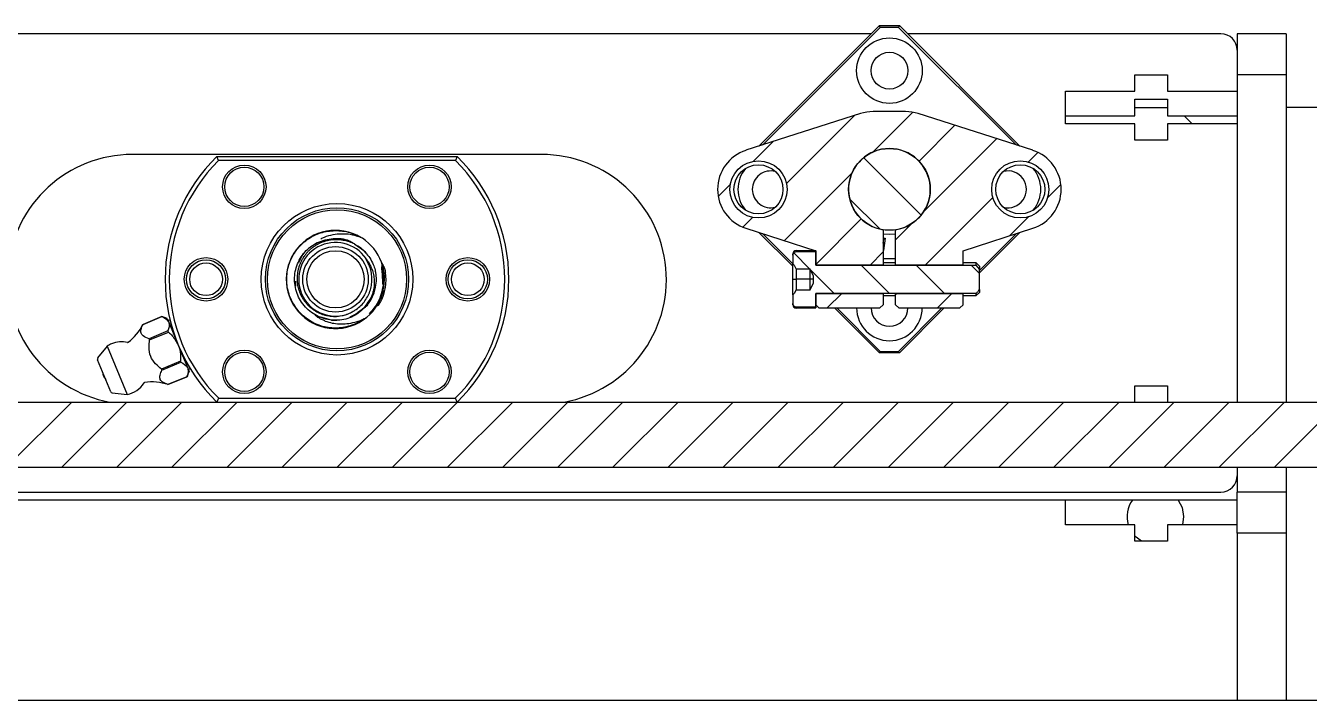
# Model space of a CAD drawing. Header units: millimetres. Extents: x -300 to 1184, y 5 to 1469.
# Drawn here: x 335.7 to 440.3, y 333.1 to 388.1 of the extents above; entities that cross this region are included whole.
import ezdxf

# ---------------------------------------------------------------- set-up
doc = ezdxf.new("R2010")
doc.units = ezdxf.units.MM

msp = doc.modelspace()

# ---------------------------------------------------------------- hatches: boundary and pattern name
at = {"linetype": 'Continuous', "lineweight": 18}
h = msp.add_hatch(dxfattribs=at)
h.set_pattern_fill('ANSI31', style=0)
edge = h.paths.add_edge_path(flags=0)
edge.add_line((406.56, 368.56), (412.06, 368.56))
edge.add_line((412.06, 368.56), (412.06, 369.74))
edge.add_line((412.06, 369.74), (417.74, 371.57))
edge.add_arc((416.72, 374.74), 3.33, 287.8071, 432.1929)
edge.add_line((417.74, 377.92), (408.4, 380.92))
edge.add_arc((407.38, 377.74), 3.33, 72.1929, 90)
edge.add_line((407.38, 381.08), (404.73, 381.08))
edge.add_arc((404.73, 377.74), 3.33, 90, 107.8071)
edge.add_line((403.71, 380.92), (394.37, 377.92))
edge.add_arc((395.39, 374.74), 3.33, 107.8071, 252.1929)
edge.add_line((394.37, 371.57), (400.06, 369.74))
edge.add_line((400.06, 369.74), (400.06, 368.56))
edge.add_line((400.06, 368.56), (405.56, 368.56))
edge.add_line((405.56, 368.56), (405.56, 371.45))
edge.add_arc((406.06, 374.74), 3.33, -81.3731, 261.3731, ccw=False)
edge.add_line((406.56, 371.45), (406.56, 368.56))
edge = h.paths.add_edge_path(flags=0)
edge.add_arc((395.39, 374.74), 2.33, 0, 360)
edge = h.paths.add_edge_path(flags=0)
edge.add_arc((416.72, 374.74), 2.33, 0, 360)
h = msp.add_hatch(dxfattribs=at)
h.set_pattern_fill('ANSI31', angle=90, style=0)
edge = h.paths.add_edge_path(flags=0)
edge.add_arc((406.06, 374.74), 3.33, 0, 360)
h = msp.add_hatch(dxfattribs=at)
h.set_pattern_fill('ANSI31', angle=90, style=0)
edge = h.paths.add_edge_path(flags=0)
edge.add_line((398.19, 369.37), (398.19, 368.67))
edge.add_line((398.19, 368.67), (398.3, 368.56))
edge.add_line((398.3, 368.56), (398.45, 368.25))
edge.add_line((398.45, 368.25), (399.6, 368.25))
edge.add_line((399.6, 368.25), (399.86, 367.73))
edge.add_line((399.86, 367.73), (399.86, 367.08))
edge.add_line((399.86, 367.08), (399.6, 366.56))
edge.add_line((399.6, 366.56), (398.45, 366.56))
edge.add_line((398.45, 366.56), (398.3, 366.25))
edge.add_line((398.3, 366.25), (398.19, 366.15))
edge.add_line((398.19, 366.15), (398.19, 365.45))
edge.add_spline(control_points=[(398.19, 365.45), (398.19, 365.44), (398.19, 365.43), (398.19, 365.42), (398.2, 365.39), (398.2, 365.36), (398.22, 365.33), (398.23, 365.3), (398.25, 365.27), (398.28, 365.25), (398.3, 365.23), (398.32, 365.21), (398.35, 365.2), (398.38, 365.18), (398.41, 365.18), (398.44, 365.17), (398.44, 365.17), (398.45, 365.17), (398.46, 365.17)], knot_values=[0.00039, 0.00039, 0.00039, 0.00039, 0.000433, 0.000433, 0.000433, 0.000583, 0.000583, 0.000583, 0.00073, 0.00073, 0.00073, 0.00087, 0.00087, 0.00087, 0.001004, 0.001004, 0.001004, 0.001031, 0.001031, 0.001031, 0.001031], weights=[1, 1, 1, 1, 1, 1, 1, 1, 1, 1, 1, 1, 1, 1, 1, 1, 1, 1, 1], degree=3, periodic=0)
edge.add_line((398.46, 365.17), (400.06, 365.17))
edge.add_line((400.06, 365.17), (400.06, 366.25))
edge.add_line((400.06, 366.25), (413.13, 366.25))
edge.add_spline(control_points=[(413.13, 366.25), (413.18, 366.32), (413.24, 366.38), (413.29, 366.44), (413.32, 366.49), (413.36, 366.53), (413.39, 366.57)], knot_values=[0.00352, 0.00352, 0.00352, 0.00352, 0.003894, 0.003894, 0.003894, 0.004131, 0.004131, 0.004131, 0.004131], weights=[1, 1, 1, 1, 1, 1, 1], degree=3, periodic=0)
edge.add_line((413.39, 366.57), (413.39, 368.25))
edge.add_spline(control_points=[(413.39, 368.25), (413.31, 368.36), (413.22, 368.46), (413.13, 368.56)], knot_values=[0.006958, 0.006958, 0.006958, 0.006958, 0.007562, 0.007562, 0.007562, 0.007562], weights=[1, 1, 1, 1], degree=3, periodic=0)
edge.add_line((413.13, 368.56), (400.06, 368.56))
edge.add_line((400.06, 368.56), (400.06, 369.65))
edge.add_line((400.06, 369.65), (398.46, 369.65))
edge.add_spline(control_points=[(398.46, 369.65), (398.45, 369.65), (398.44, 369.64), (398.43, 369.64), (398.4, 369.64), (398.38, 369.63), (398.35, 369.62), (398.34, 369.62), (398.32, 369.61), (398.31, 369.6), (398.28, 369.58), (398.26, 369.56), (398.24, 369.53), (398.23, 369.51), (398.21, 369.48), (398.2, 369.45), (398.19, 369.42), (398.19, 369.39), (398.19, 369.37)], knot_values=[0.002337, 0.002337, 0.002337, 0.002337, 0.002374, 0.002374, 0.002374, 0.002502, 0.002502, 0.002502, 0.002572, 0.002572, 0.002572, 0.00271, 0.00271, 0.00271, 0.002848, 0.002848, 0.002848, 0.002977, 0.002977, 0.002977, 0.002977], weights=[1, 1, 1, 1, 1, 1, 1, 1, 1, 1, 1, 1, 1, 1, 1, 1, 1, 1, 1], degree=3, periodic=0)
h = msp.add_hatch(dxfattribs=at)
h.set_pattern_fill('ANSI31', style=0)
h.paths.add_polyline_path([(405.56, 365.34), (405.56, 366.25), (400.06, 366.25), (400.06, 365.34), (400.32, 365.08), (405.29, 365.08)], flags=0)
h = msp.add_hatch(dxfattribs=at)
h.set_pattern_fill('ANSI31', style=0)
h.paths.add_polyline_path([(406.56, 366.25), (406.56, 365.34), (406.82, 365.08), (411.79, 365.08), (412.06, 365.34), (412.06, 366.25)], flags=0)
h = msp.add_hatch(dxfattribs=at)
h.set_pattern_fill('ANSI31', style=0)
h.paths.add_polyline_path([(199.06, 352.08), (523.06, 352.08), (523.06, 357.41), (199.06, 357.41)], flags=0)

# ---------------------------------------------------------------- linework, layer by layer
at = {"color": 7, "linetype": 'Continuous', "lineweight": 25}
for p, q in [((395.43, 378.26), (405.25, 388.08)), ((405.3, 387.94), (395.71, 378.35)), ((405.3, 387.94), (405.25, 388.08)), ((405.25, 388.08), (406.87, 388.08)), ((406.81, 387.94), (405.3, 387.94)), ((406.87, 388.08), (406.81, 387.94)), ((416.41, 378.35), (406.81, 387.94)), ((406.87, 388.08), (416.69, 378.26)), ((404.58, 387.41), (317.53, 387.41)), ((433.06, 387.41), (407.53, 387.41)), ((438.39, 387.41), (434.39, 387.41)), ((434.39, 387.41), (434.39, 384.08)), ((438.39, 387.41), (438.39, 384.08)), ((426.06, 382.74), (426.06, 384.08)), ((426.06, 384.08), (428.72, 384.08)), ((428.72, 384.08), (428.72, 382.74)), ((438.39, 384.08), (434.39, 384.08)), ((434.39, 384.08), (434.39, 357.41)), ((438.39, 384.08), (438.39, 357.41)), ((420.39, 380.08), (420.39, 382.74)), ((420.39, 382.74), (426.06, 382.74)), ((428.72, 382.74), (434.39, 382.74)), ((426.06, 382.08), (428.72, 382.08)), ((426.06, 380.74), (426.06, 382.08)), ((428.72, 382.08), (428.72, 380.74)), ((403.71, 380.92), (394.37, 377.92)), ((407.38, 381.08), (404.73, 381.08)), ((417.74, 377.92), (408.4, 380.92)), ((420.39, 380.74), (426.06, 380.74)), ((426.06, 381.41), (428.72, 381.41)), ((428.72, 380.74), (434.39, 380.74)), ((430.72, 380.08), (430.06, 380.74)), ((449.72, 381.41), (438.39, 381.41)), ((426.06, 380.08), (420.39, 380.08)), ((426.06, 378.74), (426.06, 380.08)), ((434.39, 380.08), (428.72, 380.08)), ((428.72, 380.08), (428.72, 378.74)), ((428.72, 378.74), (426.06, 378.74)), ((377.72, 377.58), (344.39, 377.58)), ((351.4, 377.08), (351.26, 377.41)), ((351.26, 377.41), (370.86, 377.41)), ((370.72, 377.08), (351.4, 377.08)), ((370.86, 377.41), (370.72, 377.08)), ((394.37, 371.57), (400.06, 369.74)), ((398.19, 368.47), (395.43, 371.23)), ((405.56, 371.45), (405.56, 368.56)), ((406.56, 368.56), (406.56, 371.45)), ((412.06, 369.74), (417.74, 371.57)), ((416.69, 371.23), (413.39, 367.93)), ((359.44, 370.39), (358.73, 369.91)), ((395.71, 371.14), (398.19, 368.66)), ((405.56, 370.77), (405.71, 370.75)), ((405.6, 370.67), (405.56, 370.68)), ((405.56, 370.35), (405.6, 370.67)), ((405.71, 370.75), (405.58, 369.77)), ((413.39, 368.12), (416.41, 371.14)), ((357.95, 368.78), (358.21, 369.32)), ((358.21, 369.32), (358.45, 369.63)), ((358.21, 369.32), (358.45, 369.63)), ((398.19, 369.37), (398.19, 369.48)), ((398.19, 369.37), (398.19, 368.67)), ((400.06, 369.74), (398.46, 369.74)), ((400.06, 369.65), (398.46, 369.65)), ((400.06, 369.74), (400.06, 368.56)), ((400.06, 368.56), (400.06, 369.65)), ((405.58, 369.77), (405.56, 369.77)), ((412.06, 368.56), (412.06, 369.74)), ((363.61, 368.7), (363.42, 369.09)), ((364.72, 368.44), (364.73, 368.45)), ((398.19, 368.67), (398.3, 368.56)), ((398.19, 367.41), (398.19, 368.67)), ((398.3, 368.56), (398.45, 368.25)), ((399.6, 368.25), (398.45, 368.25)), ((398.45, 368.25), (398.45, 367.41)), ((399.86, 367.73), (399.6, 368.25)), ((399.6, 367.41), (399.6, 368.25)), ((400.06, 368.56), (413.13, 368.56)), ((405.56, 368.56), (400.06, 368.56)), ((405.56, 369.1), (406.56, 369.1)), ((406.56, 368.74), (405.56, 368.74)), ((412.06, 368.56), (406.56, 368.56)), ((413.13, 368.74), (412.06, 368.74)), ((413.39, 368.48), (413.13, 368.74)), ((413.13, 368.56), (413.13, 368.74)), ((413.39, 368.25), (413.13, 368.56)), ((413.39, 368.48), (413.39, 368.25)), ((413.39, 366.57), (413.39, 368.25)), ((357.72, 366.85), (357.71, 367.26)), ((398.19, 367.41), (398.45, 367.41)), ((398.19, 366.15), (398.19, 367.41)), ((398.45, 367.41), (398.45, 366.56)), ((399.6, 367.41), (398.45, 367.41)), ((399.6, 366.56), (399.6, 367.41)), ((399.86, 367.41), (399.6, 367.41)), ((399.6, 366.56), (399.86, 367.08)), ((399.86, 367.73), (399.86, 367.08)), ((364.84, 366.95), (364.83, 366.95)), ((398.3, 366.25), (398.19, 366.15)), ((398.19, 366.15), (398.19, 365.45)), ((398.45, 366.56), (398.3, 366.25)), ((398.45, 366.56), (399.6, 366.56)), ((413.13, 366.25), (400.06, 366.25)), ((400.06, 365.17), (400.06, 366.25)), ((400.06, 366.25), (405.56, 366.25)), ((400.06, 366.25), (400.06, 365.34)), ((405.56, 366.25), (405.56, 365.34)), ((405.56, 366.08), (406.56, 366.08)), ((406.56, 366.25), (412.06, 366.25)), ((406.56, 365.34), (406.56, 366.25)), ((412.06, 365.34), (412.06, 366.25)), ((412.06, 366.08), (413.13, 366.08)), ((413.13, 366.08), (413.39, 366.34)), ((413.13, 366.08), (413.13, 366.25)), ((413.39, 366.57), (413.39, 366.34)), ((363.37, 365.15), (362.74, 364.67)), ((398.19, 365.34), (398.19, 365.45)), ((398.46, 365.17), (400.06, 365.17)), ((398.46, 365.08), (400.06, 365.08)), ((400.06, 365.34), (400.32, 365.08)), ((400.06, 365.17), (400.06, 365.08)), ((400.32, 365.08), (405.29, 365.08)), ((405.25, 361.41), (401.58, 365.08)), ((401.77, 365.08), (405.3, 361.54)), ((405.29, 365.08), (405.56, 365.34)), ((406.56, 365.34), (406.82, 365.08)), ((406.81, 361.54), (410.34, 365.08)), ((406.82, 365.08), (411.79, 365.08)), ((410.53, 365.08), (406.87, 361.41)), ((411.79, 365.08), (412.06, 365.34)), ((346.8, 364.38), (345.26, 363.74)), ((345.26, 363.74), (346.8, 364.38)), ((347.23, 364.21), (346.8, 364.38)), ((346.8, 364.38), (346.8, 364.38)), ((347.23, 364.21), (347.35, 363.92)), ((347.35, 363.92), (348.12, 362.05)), ((347.46, 364.09), (347.36, 364.05)), ((360.62, 364.09), (359.73, 364.32)), ((360.62, 364.09), (359.74, 364.32)), ((360.62, 364.09), (361.04, 364.09)), ((361.13, 364.08), (360.62, 364.09)), ((361.13, 364.08), (360.62, 364.09)), ((361.13, 364.08), (360.62, 364.09)), ((345.26, 363.74), (345.26, 363.74)), ((347.29, 363.2), (345.75, 362.56)), ((345.79, 362.47), (347.33, 363.11)), ((347.33, 363.11), (347.29, 363.2)), ((342.35, 361.96), (341.56, 361)), ((342.35, 361.96), (343.98, 358.03)), ((345.75, 362.56), (345.79, 362.47)), ((348.12, 362.05), (348.9, 360.18)), ((342.09, 359.55), (341.54, 360.86)), ((405.3, 361.54), (405.25, 361.41)), ((406.87, 361.41), (405.25, 361.41)), ((405.3, 361.54), (406.81, 361.54)), ((406.87, 361.41), (406.81, 361.54)), ((348.31, 360.74), (346.76, 360.1)), ((346.76, 360.1), (346.8, 360.01)), ((346.8, 360.01), (348.35, 360.65)), ((348.35, 360.65), (348.31, 360.74)), ((348.84, 359.47), (349.02, 359.9)), ((348.9, 360.18), (349.02, 359.9)), ((349, 360.1), (349.09, 360.14)), ((342.63, 358.24), (342.09, 359.55)), ((347.29, 358.83), (348.84, 359.47)), ((348.84, 359.47), (347.29, 358.83)), ((347.29, 358.83), (347.29, 358.83)), ((348.84, 359.47), (348.84, 359.47)), ((426.06, 358.74), (428.72, 358.74)), ((426.06, 357.41), (426.06, 358.74)), ((428.72, 358.74), (428.72, 357.41)), ((342.74, 358.16), (343.98, 358.03)), ((351.4, 357.74), (351.26, 357.41)), ((351.4, 357.74), (370.72, 357.74)), ((370.86, 357.41), (370.72, 357.74)), ((199.06, 357.41), (523.06, 357.41)), ((523.06, 352.08), (199.06, 352.08)), ((434.39, 352.08), (434.39, 350.08)), ((438.39, 352.08), (438.39, 350.08)), ((434.39, 349.41), (287.72, 349.41)), ((289.06, 350.08), (433.06, 350.08)), ((420.39, 347.41), (420.39, 349.41)), ((438.39, 350.08), (434.39, 350.08)), ((434.39, 346.74), (434.39, 350.08)), ((438.39, 350.08), (438.39, 346.74)), ((426.06, 347.41), (420.39, 347.41)), ((426.06, 346.08), (426.06, 347.41)), ((428.72, 347.41), (428.72, 346.08)), ((434.39, 347.41), (428.72, 347.41)), ((430.02, 348.08), (429.92, 347.41)), ((438.39, 346.74), (434.39, 346.74)), ((434.39, 346.74), (434.39, 334.5)), ((438.39, 346.74), (438.39, 334.5)), ((428.72, 346.08), (426.06, 346.08)), ((434.39, 334.5), (434.39, 333.11)), ((438.39, 334.5), (438.39, 333.11)), ((228.12, 333.11), (494.06, 333.11))]:
    msp.add_line(p, q, dxfattribs=at)
at = {"color": 7, "linetype": 'Continuous', "lineweight": 25, "flags": 128}
for points in [[(405.52, 371.12), (406.06, 371.08), (406.59, 371.12)], [(345.25, 363.74), (345.25, 363.74), (345.25, 363.74), (345.25, 363.74), (345.25, 363.74), (345.25, 363.74), (345.25, 363.74), (345.25, 363.74), (345.25, 363.74)], [(429.59, 349.42), (429.9, 348.82), (430.02, 348.08)], [(426.59, 346.08), (426.17, 346.39), (426.06, 346.5)]]:
    msp.add_lwpolyline(points, dxfattribs=at)
at = {"color": 7, "linetype": 'Continuous', "lineweight": 25}
for centre, radius in [((406.06, 384.41), 2.67), ((406.06, 384.41), 1.5), ((406.06, 374.74), 3.33), ((353.51, 374.95), 1.77), ((353.51, 374.95), 1.6), ((368.6, 374.95), 1.77), ((368.6, 374.95), 1.6), ((395.39, 374.74), 2.33), ((395.39, 374.74), 2), ((416.72, 374.74), 2.33), ((416.72, 374.74), 2), ((361.06, 367.41), 6.17), ((361.06, 367.41), 5.83), ((361.06, 367.41), 5.67), ((350.39, 367.41), 1.77), ((360.94, 367.41), 2.67), ((360.94, 367.41), 2.33), ((371.72, 367.41), 1.77), ((350.39, 367.41), 1.6), ((350.39, 367.41), 1.33), ((371.72, 367.41), 1.6), ((371.72, 367.41), 1.33), ((353.51, 359.87), 1.77), ((353.51, 359.87), 1.6), ((368.6, 359.87), 1.77), ((368.6, 359.87), 1.6)]:
    msp.add_circle(centre, radius, dxfattribs=at)
for centre, radius, start, end in [((433.06, 386.08), 1.33, 0, 90), ((404.73, 377.74), 3.33, 90, 107.8071), ((407.38, 377.74), 3.33, 72.1929, 90), ((344.39, 367.41), 10.17, 90, 259.6111), ((377.72, 367.41), 10.17, 280.3889, 90), ((395.39, 374.74), 3.33, 107.8071, 252.1929), ((406.06, 374.74), 3.33, 278.6269, 261.3731), ((416.72, 374.74), 3.33, 287.8071, 72.1929), ((361.06, 367.41), 14, 134.4153, 225.5847), ((361.06, 367.41), 13.67, 134.983, 225.017), ((361.06, 367.41), 13.67, 314.983, 45.017), ((361.06, 367.41), 14, 314.4153, 45.5847), ((396.39, 374.74), 2.67, 140.4288, 180), ((415.72, 374.74), 2.67, 320.4286, 39.5714), ((396.39, 374.74), 1.5, 75.5225, 180), ((415.72, 374.74), 1.5, 255.5224, 104.4776), ((396.39, 374.74), 2.67, 180, 219.5712), ((396.39, 374.74), 1.5, 180, 284.4775), ((360.93, 367.4), 4, 58.6846, 309.8046), ((360.94, 367.41), 3, 34.1391, 287.3628), ((360.94, 367.41), 4, 20.5265, 56.7977), ((398.46, 369.48), 0.267, 90, 180), ((360.94, 367.41), 3.33, 318.2509, 3.2509), ((361.06, 367.41), 4, 332.1005, 8.3739), ((360.94, 367.41), 4, 309.7042, 347.8301), ((398.46, 365.34), 0.267, 180, 270), ((406.06, 365.08), 2.67, 180, 360), ((406.06, 365.08), 1.5, 180, 0), ((347.34, 364.12), 0.0667, 202.5, 288.9237), ((341.66, 365.5), 4, 306.4744, 333.8958), ((343.53, 360.15), 2.17, 112.5, 123.1387), ((343.53, 360.15), 2.17, 77.9119, 112.5), ((344, 362.33), 0.0667, 257.9119, 306.4744), ((341.67, 360.91), 0.133, 140.9128, 202.5), ((342.8, 359.84), 0.833, 179.4261, 225.5739), ((349.03, 360.04), 0.0667, 116.0763, 202.5), ((343.53, 360.15), 2.17, 281.8613, 327.0881), ((345.41, 358.94), 0.0667, 98.5256, 147.0881), ((345.99, 355.05), 4, 70.9726, 98.5256), ((342.75, 358.29), 0.133, 202.5, 264.0872), ((433.06, 351.41), 1.33, 270, 0), ((427.72, 348.08), 2.3, 144.297, 196.8704)]:
    msp.add_arc(centre, radius, start, end, dxfattribs=at)
for points, knots in [([(363.24, 364.18), (363.06, 364.06), (362.54, 363.73), (361.55, 363.43), (360.32, 363.42), (359.15, 363.79), (358.15, 364.5), (357.4, 365.48), (356.98, 366.63), (356.93, 367.86), (357.25, 369.04), (357.92, 370.08), (358.86, 370.87), (360, 371.33), (361.22, 371.42), (362.16, 371.26), (362.61, 370.98), (362.71, 370.92)], [0, 0, 0, 0, 0.03784, 0.110498, 0.182119, 0.255298, 0.326984, 0.399558, 0.472438, 0.543918, 0.617055, 0.689008, 0.76128, 0.834322, 0.905757, 0.978791, 1, 1, 1, 1]), ([(363.42, 365.19), (363.1, 364.9), (362.44, 364.31), (361.13, 364), (359.81, 364.18), (358.66, 364.86), (357.86, 365.92), (357.52, 367.22), (357.71, 368.54), (358.38, 369.69), (359.45, 370.49), (360.73, 370.8), (361.8, 370.73), (362.29, 370.42), (362.41, 370.34)], [0, 0, 0, 0, 0.088242, 0.176483, 0.264725, 0.352967, 0.441208, 0.52945, 0.617692, 0.705934, 0.794175, 0.882417, 0.970659, 1, 1, 1, 1]), ([(362.48, 370.29), (362.41, 370.32), (362.22, 370.41), (361.95, 370.51), (361.65, 370.58), (361.4, 370.62), (361.13, 370.64), (360.85, 370.64), (360.58, 370.62), (360.31, 370.57), (360.05, 370.5), (359.79, 370.41), (359.54, 370.29), (359.3, 370.16), (359.08, 370.01), (358.87, 369.84), (358.67, 369.65), (358.5, 369.44), (358.34, 369.23), (358.2, 369), (358.08, 368.75), (357.98, 368.5), (357.9, 368.25), (357.85, 367.99), (357.82, 367.72), (357.81, 367.46), (357.82, 367.19), (357.85, 366.93), (357.91, 366.67), (357.99, 366.42), (358.09, 366.18), (358.21, 365.94), (358.35, 365.72), (358.51, 365.51), (358.68, 365.31), (358.87, 365.13), (359.08, 364.97), (359.37, 364.78), (359.68, 364.62), (360.01, 364.51), (360.34, 364.43), (360.68, 364.39), (361.14, 364.39), (361.5, 364.44), (361.77, 364.53), (361.83, 364.55)], [0, 0, 0, 0, 0.017239, 0.052075, 0.069696, 0.091564, 0.113585, 0.136085, 0.158751, 0.180564, 0.202533, 0.224993, 0.247623, 0.269137, 0.2908, 0.312935, 0.335232, 0.356746, 0.378413, 0.400565, 0.422886, 0.444098, 0.465458, 0.487286, 0.509274, 0.530433, 0.551739, 0.573516, 0.595458, 0.616427, 0.637544, 0.659128, 0.680873, 0.701677, 0.722626, 0.744031, 0.765596, 0.78632, 0.828493, 0.849994, 0.870443, 0.912037, 0.93323, 0.983088, 1, 1, 1, 1]), ([(362.86, 370.88), (362.63, 370.95), (362.16, 371.08), (361.44, 371.12), (360.71, 371.05), (360.14, 370.89), (359.82, 370.74), (359.73, 370.69)], [0, 0, 0, 0, 0.222056, 0.450479, 0.672567, 0.902097, 1, 1, 1, 1]), ([(362.48, 370.29), (362.63, 370.19), (362.95, 370), (363.38, 369.61), (363.74, 369.16), (364.01, 368.67), (364.12, 368.33), (364.17, 368.19)], [0, 0, 0, 0, 0.199801, 0.404778, 0.615038, 0.831596, 1, 1, 1, 1]), ([(362.48, 370.29), (362.49, 370.28), (362.83, 370.09), (363.2, 369.88), (363.4, 369.55), (363.41, 369.55)], [0, 0, 0, 0, 0.028672, 0.990967, 1, 1, 1, 1]), ([(363.13, 370.76), (363.08, 370.78), (362.99, 370.83), (362.9, 370.87), (362.86, 370.88)], [0, 0, 0, 0, 0.534996, 1, 1, 1, 1]), ([(398.46, 369.65), (398.45, 369.65), (398.41, 369.64), (398.36, 369.63), (398.29, 369.59), (398.24, 369.54), (398.2, 369.45), (398.19, 369.39), (398.19, 369.37)], [0, 0, 0, 0, 0.058212, 0.259068, 0.36912, 0.584502, 0.79959, 1, 1, 1, 1]), ([(362.23, 364.73), (362.33, 364.78), (362.57, 364.91), (362.93, 365.18), (363.27, 365.55), (363.55, 365.97), (363.76, 366.43), (363.88, 366.91), (363.92, 367.41), (363.88, 367.92), (363.77, 368.35), (363.66, 368.6), (363.61, 368.7)], [0, 0, 0, 0, 0.071581, 0.177424, 0.286336, 0.392179, 0.501092, 0.606935, 0.715847, 0.82169, 0.930602, 1, 1, 1, 1]), ([(363.42, 369.09), (363.46, 369.03), (363.56, 368.92), (363.67, 368.73), (363.78, 368.53), (363.87, 368.33), (363.95, 368.12), (364.01, 367.9), (364.06, 367.68), (364.09, 367.45), (364.1, 367.2), (364.09, 366.95), (364.06, 366.69), (364.01, 366.41), (363.93, 366.11), (363.82, 365.85), (363.69, 365.59), (363.57, 365.38), (363.46, 365.24), (363.42, 365.19)], [0, 0, 0, 0, 0.0524801, 0.1052399, 0.1588711, 0.2128008, 0.265281, 0.3180407, 0.3716687, 0.4255905, 0.485944, 0.5466734, 0.6085821, 0.6708968, 0.7487444, 0.8274046, 0.8702224, 0.9565005, 1, 1, 1, 1]), ([(364.26, 367.6), (364.25, 367.7), (364.24, 367.9), (364.19, 368.09), (364.17, 368.19)], [0, 0, 0, 0, 0.4979621, 1, 1, 1, 1]), ([(364.73, 368.45), (364.73, 368.45), (364.73, 368.45), (364.74, 368.45), (364.74, 368.46), (364.75, 368.51), (364.73, 368.63), (364.7, 368.74), (364.68, 368.81)], [0, 0, 0, 0, 0.008631, 0.019334, 0.038432, 0.101153, 0.394498, 1, 1, 1, 1]), ([(364.82, 366.7), (364.87, 366.91), (365.03, 367.61), (364.83, 368.31), (364.68, 368.81)], [0, 0, 0, 0, 0.293604, 1, 1, 1, 1]), ([(364.69, 368.74), (364.72, 368.7), (364.81, 368.55), (364.88, 368.39), (364.93, 368.28)], [0, 0, 0, 0, 0.264478, 1, 1, 1, 1]), ([(364.83, 366.95), (364.83, 366.95), (364.83, 366.95), (364.82, 366.96), (364.82, 366.97), (364.8, 367.03), (364.79, 367.27), (364.78, 367.62), (364.75, 367.97), (364.72, 368.17), (364.71, 368.26), (364.71, 368.32), (364.71, 368.36), (364.71, 368.39), (364.71, 368.41), (364.71, 368.42), (364.71, 368.43), (364.71, 368.44), (364.72, 368.44), (364.72, 368.44), (364.72, 368.44), (364.72, 368.44)], [0, 0, 0, 0, 0.00233, 0.005387, 0.011363, 0.034196, 0.124623, 0.484716, 0.740387, 0.825423, 0.882131, 0.920099, 0.94563, 0.962892, 0.974649, 0.98274, 0.99058, 0.994039, 0.997532, 0.999562, 1, 1, 1, 1]), ([(364.72, 368.44), (364.76, 368.26), (364.9, 367.7), (364.84, 367.11), (364.8, 366.72)], [0, 0, 0, 0, 0.317378, 1, 1, 1, 1]), ([(364.93, 368.28), (364.95, 368.23), (364.98, 368.13), (365, 368.04), (365.01, 367.99)], [0, 0, 0, 0, 0.536522, 1, 1, 1, 1]), ([(362.13, 364.35), (362.28, 364.42), (362.6, 364.56), (363.04, 364.89), (363.45, 365.3), (363.78, 365.77), (364.02, 366.27), (364.11, 366.62), (364.15, 366.78)], [0, 0, 0, 0, 0.148912, 0.320859, 0.497742, 0.670436, 0.848044, 1, 1, 1, 1]), ([(364.83, 366.95), (364.73, 366.47), (364.54, 365.59), (363.95, 364.91), (363.69, 364.61)], [0, 0, 0, 0, 0.552804, 1, 1, 1, 1]), ([(364.85, 366.57), (364.85, 366.62), (364.87, 366.71), (364.87, 366.81), (364.87, 366.87), (364.86, 366.9), (364.86, 366.92), (364.86, 366.93), (364.85, 366.94), (364.85, 366.95), (364.84, 366.95), (364.84, 366.95), (364.84, 366.95)], [0, 0, 0, 0, 0.403869, 0.690515, 0.789237, 0.856604, 0.902763, 0.934619, 0.966275, 0.979608, 0.993087, 1, 1, 1, 1]), ([(413.13, 366.25), (413.18, 366.32), (413.27, 366.42), (413.36, 366.53), (413.39, 366.57)], [0, 0, 0, 0, 0.611856, 1, 1, 1, 1]), ([(364.59, 365.54), (364.56, 365.49), (364.52, 365.43), (364.47, 365.35), (364.43, 365.32), (364.41, 365.29), (364.39, 365.27), (364.38, 365.26), (364.37, 365.26), (364.36, 365.25), (364.35, 365.25), (364.35, 365.25), (364.35, 365.25), (364.35, 365.25)], [0, 0, 0, 0, 0.412701, 0.599006, 0.725486, 0.811643, 0.870592, 0.911185, 0.939418, 0.968858, 0.980877, 0.993027, 1, 1, 1, 1]), ([(398.19, 365.45), (398.19, 365.44), (398.19, 365.4), (398.21, 365.33), (398.27, 365.25), (398.35, 365.19), (398.42, 365.17), (398.45, 365.17), (398.46, 365.17)], [0, 0, 0, 0, 0.067454, 0.301553, 0.530165, 0.748569, 0.957065, 1, 1, 1, 1]), ([(346.8, 364.38), (347.01, 364.27), (347.25, 364.14), (347.34, 363.94), (347.35, 363.92)], [0, 0, 0, 0, 0.883291, 1, 1, 1, 1]), ([(347.35, 363.92), (347.38, 363.8), (347.42, 363.58), (347.33, 363.32), (347.29, 363.2)], [0, 0, 0, 0, 0.542215, 1, 1, 1, 1]), ([(360.11, 364.01), (360, 364.05), (359.8, 364.13), (359.55, 364.27), (359.4, 364.39), (359.33, 364.44), (359.3, 364.47), (359.3, 364.48), (359.3, 364.48), (359.3, 364.48), (359.3, 364.48), (359.3, 364.48)], [0, 0, 0, 0, 0.34823, 0.696622, 0.870693, 0.95788, 0.979693, 0.987285, 0.994932, 0.999652, 1, 1, 1, 1]), ([(360.11, 364.01), (360.29, 363.95), (360.66, 363.83), (361.26, 363.77), (361.88, 363.78), (362.43, 363.89), (362.89, 364.02), (363.12, 364.13), (363.24, 364.18)], [0, 0, 0, 0, 0.179184, 0.362654, 0.559283, 0.760411, 0.87973, 1, 1, 1, 1]), ([(361.83, 364.55), (361.84, 364.55), (361.93, 364.58), (362.06, 364.64), (362.18, 364.7), (362.23, 364.73)], [0, 0, 0, 0, 0.088605, 0.609084, 1, 1, 1, 1]), ([(363.24, 364.18), (363.29, 364.2), (363.37, 364.25), (363.45, 364.3), (363.49, 364.33)], [0, 0, 0, 0, 0.536075, 1, 1, 1, 1]), ([(345.75, 362.56), (345.57, 362.63), (345.28, 362.74), (345.06, 363.02), (345.09, 363.36), (345.2, 363.61), (345.26, 363.74)], [0, 0, 0, 0, 0.321748, 0.534468, 0.747225, 1, 1, 1, 1]), ([(347.33, 363.11), (347.44, 363.01), (347.76, 362.71), (347.98, 362.31), (348.12, 362.05)], [0, 0, 0, 0, 0.33152, 1, 1, 1, 1]), ([(346.76, 360.1), (346.6, 360.24), (346.25, 360.53), (345.82, 361.12), (345.72, 361.82), (345.77, 362.27), (345.79, 362.47)], [0, 0, 0, 0, 0.236854, 0.500115, 0.782838, 1, 1, 1, 1]), ([(348.12, 362.05), (348.13, 362.04), (348.26, 361.72), (348.33, 361.27), (348.31, 360.85), (348.31, 360.74)], [0, 0, 0, 0, 0.03283, 0.765946, 1, 1, 1, 1]), ([(347.29, 358.83), (347.12, 358.9), (346.82, 359.01), (346.61, 359.29), (346.63, 359.63), (346.74, 359.88), (346.8, 360.01)], [0, 0, 0, 0, 0.321748, 0.534468, 0.747225, 1, 1, 1, 1]), ([(348.35, 360.65), (348.56, 360.54), (348.79, 360.41), (348.89, 360.21), (348.9, 360.18)], [0, 0, 0, 0, 0.883291, 1, 1, 1, 1]), ([(348.9, 360.18), (348.92, 360.07), (348.97, 359.84), (348.88, 359.59), (348.84, 359.47)], [0, 0, 0, 0, 0.542215, 1, 1, 1, 1])]:
    msp.add_open_spline(points, degree=3, knots=knots, dxfattribs=at)

doc.saveas('drawing.dxf')
